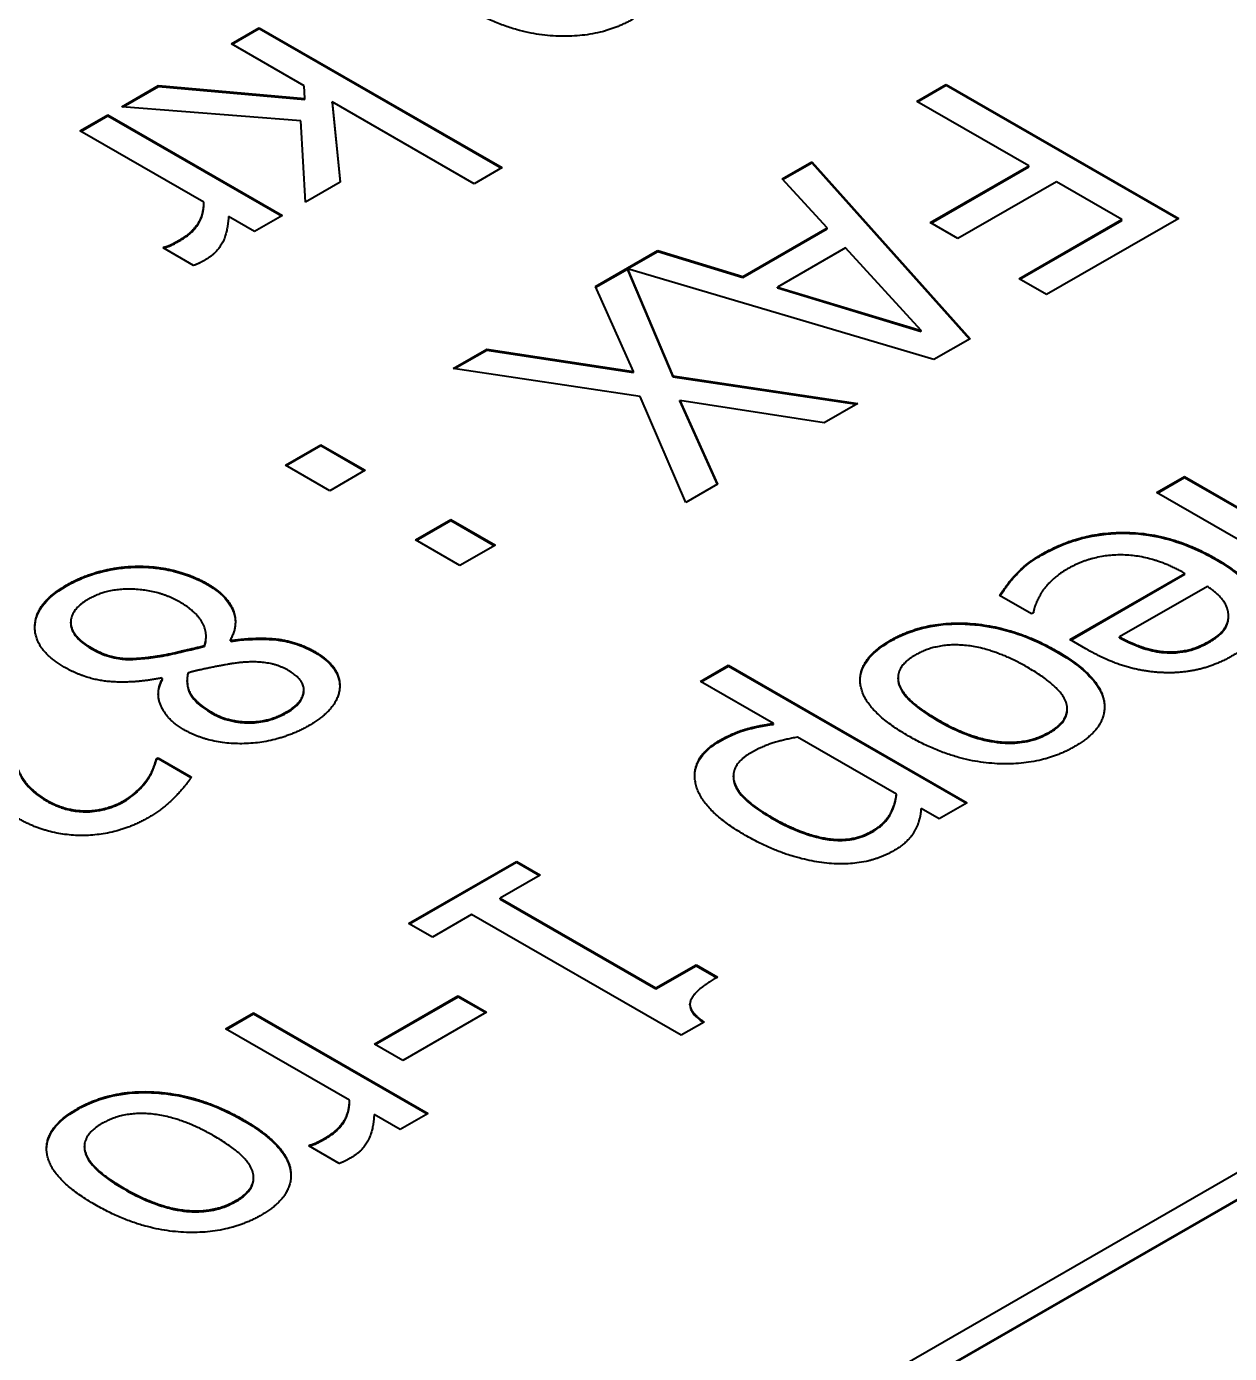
# Model space of a CAD drawing. Header units: millimetres. Extents: x 0 to 1682, y 0 to 1188.
# Drawn here: x 1430.428 to 1434.817, y 1064.711 to 1069.55 of the extents above; entities that cross this region are included whole.
import ezdxf

# ---------------------------------------------------------------- set-up
doc = ezdxf.new("R2010")
doc.units = ezdxf.units.MM
doc.header["$LTSCALE"] = 2
doc.layers.add('가시적인 것(ISO)', color=3, linetype='Continuous', lineweight=40)
doc.layers.add('가시적인 좁은 것(ISO)', color=3, linetype='Continuous', lineweight=35)

msp = doc.modelspace()

# ---------------------------------------------------------------- linework, layer by layer
at = {"layer": '가시적인 것(ISO)'}
for p, q in [((1431.1756, 1069.4873), (1431.2774, 1069.5459)), ((1431.1784, 1069.4857), (1431.2774, 1069.5427)), ((1431.2774, 1069.5459), (1432.1637, 1069.0355)), ((1431.2774, 1069.5427), (1431.2774, 1069.5459)), ((1431.2774, 1069.5427), (1432.1609, 1069.0339)), ((1431.4417, 1069.3341), (1431.1756, 1069.4873)), ((1430.7761, 1069.2573), (1430.9102, 1069.3345)), ((1430.7811, 1069.2569), (1430.9102, 1069.3312)), ((1430.9102, 1069.3345), (1431.4431, 1069.2874)), ((1430.9102, 1069.3312), (1430.9102, 1069.3345)), ((1430.9102, 1069.3312), (1431.4431, 1069.2841)), ((1431.4431, 1069.2874), (1431.4417, 1069.3341)), ((1433.6763, 1069.2772), (1433.7835, 1069.339)), ((1433.6791, 1069.2756), (1433.7835, 1069.3357)), ((1433.7835, 1069.339), (1434.6321, 1068.8503)), ((1433.7835, 1069.3357), (1433.7835, 1069.339)), ((1433.7835, 1069.3357), (1434.6292, 1068.8487)), ((1431.4431, 1069.2841), (1431.4431, 1069.2874)), ((1432.0619, 1068.9769), (1431.5435, 1069.2755)), ((1431.5435, 1069.2755), (1431.573, 1068.9829)), ((1431.5435, 1069.2722), (1431.5435, 1069.2755)), ((1431.5435, 1069.2722), (1431.5727, 1068.9827)), ((1434.0847, 1069.042), (1433.6763, 1069.2772)), ((1430.6234, 1069.1694), (1430.7252, 1069.228)), ((1430.6263, 1069.1677), (1430.7252, 1069.2247)), ((1430.7252, 1069.228), (1431.3619, 1068.8613)), ((1430.7252, 1069.2247), (1430.7252, 1069.228)), ((1430.7252, 1069.2247), (1431.3591, 1068.8597)), ((1431.4286, 1069.2062), (1430.7761, 1069.2573)), ((1431.0752, 1068.9092), (1430.6234, 1069.1694)), ((1431.4465, 1068.91), (1431.4286, 1069.2062)), ((1432.1637, 1069.0355), (1432.0619, 1068.9769)), ((1433.1846, 1068.9941), (1433.2933, 1069.0566)), ((1433.1866, 1068.9919), (1433.2933, 1069.0534)), ((1433.2933, 1069.0566), (1433.8702, 1068.4116)), ((1433.2933, 1069.0534), (1433.2933, 1069.0566)), ((1433.2933, 1069.0534), (1433.8682, 1068.4105)), ((1433.7251, 1068.8349), (1434.0847, 1069.042)), ((1433.7279, 1068.8333), (1434.0847, 1069.0387)), ((1434.0847, 1069.0387), (1434.0847, 1069.042)), ((1431.573, 1068.9829), (1431.4465, 1068.91)), ((1433.3489, 1068.8155), (1433.1846, 1068.9941)), ((1434.1851, 1068.9842), (1433.8255, 1068.7771)), ((1434.4244, 1068.8464), (1434.1851, 1068.9842)), ((1431.0752, 1068.9033), (1431.0752, 1068.9066)), ((1431.2602, 1068.8027), (1431.1653, 1068.8573)), ((1431.3619, 1068.8613), (1431.2602, 1068.8027)), ((1433.8255, 1068.7771), (1433.7251, 1068.8349)), ((1434.0489, 1068.6302), (1434.4244, 1068.8464)), ((1434.0518, 1068.6285), (1434.4244, 1068.8431)), ((1434.6321, 1068.8503), (1434.1493, 1068.5724)), ((1434.4244, 1068.8431), (1434.4244, 1068.8464)), ((1433.0409, 1068.6381), (1433.3489, 1068.8155)), ((1433.0409, 1068.6348), (1433.3489, 1068.8122)), ((1433.3489, 1068.8122), (1433.3489, 1068.8155)), ((1430.9267, 1068.7429), (1430.9322, 1068.7461)), ((1431.0381, 1068.6788), (1430.9267, 1068.7429)), ((1430.9295, 1068.7413), (1430.9322, 1068.7428)), ((1430.9322, 1068.7428), (1430.9322, 1068.7461)), ((1432.5039, 1068.6021), (1432.7308, 1068.7327)), ((1432.6211, 1068.6663), (1432.7308, 1068.7295)), ((1432.7308, 1068.7327), (1433.0409, 1068.6381)), ((1432.7308, 1068.7295), (1432.7308, 1068.7327)), ((1432.7308, 1068.7295), (1433.0409, 1068.6348)), ((1433.4156, 1068.743), (1433.1674, 1068.6001)), ((1433.6914, 1068.4417), (1433.4156, 1068.743)), ((1432.505, 1068.5995), (1432.6203, 1068.6658)), ((1432.6203, 1068.6665), (1432.7865, 1068.2762)), ((1433.7375, 1068.3352), (1432.6203, 1068.6665)), ((1432.6203, 1068.6665), (1432.6203, 1068.6633)), ((1432.6203, 1068.6633), (1432.7865, 1068.2729)), ((1433.0409, 1068.6348), (1433.0409, 1068.6381)), ((1432.6428, 1068.2916), (1432.5039, 1068.6021)), ((1433.1674, 1068.5968), (1433.1674, 1068.6001)), ((1433.1674, 1068.6001), (1433.6914, 1068.4417)), ((1433.1674, 1068.5968), (1433.6914, 1068.4384)), ((1434.1493, 1068.5724), (1434.0489, 1068.6302)), ((1433.6914, 1068.4384), (1433.6914, 1068.4417)), ((1433.8702, 1068.4116), (1433.7375, 1068.3352)), ((1431.9847, 1068.3031), (1432.1071, 1068.3736)), ((1431.9892, 1068.3024), (1432.1071, 1068.3703)), ((1432.1071, 1068.3736), (1432.6428, 1068.2916)), ((1432.1071, 1068.3703), (1432.1071, 1068.3736)), ((1432.1071, 1068.3703), (1432.6428, 1068.2884)), ((1432.6668, 1068.2009), (1431.9847, 1068.3031)), ((1432.6428, 1068.2884), (1432.6428, 1068.2916)), ((1432.7865, 1068.2762), (1433.4603, 1068.1756)), ((1432.7865, 1068.2729), (1432.7865, 1068.2762)), ((1432.7865, 1068.2729), (1433.4558, 1068.173)), ((1432.8332, 1067.8145), (1432.6668, 1068.2009)), ((1433.3379, 1068.1051), (1432.8119, 1068.1863)), ((1432.8119, 1068.1863), (1432.9488, 1067.881)), ((1432.8119, 1068.183), (1432.8119, 1068.1863)), ((1432.8119, 1068.183), (1432.9476, 1067.8803)), ((1433.4603, 1068.1756), (1433.3379, 1068.1051)), ((1431.3727, 1067.9507), (1431.502, 1068.0251)), ((1431.3756, 1067.9491), (1431.502, 1068.0219)), ((1431.502, 1068.0251), (1431.6643, 1067.9317)), ((1431.502, 1068.0219), (1431.502, 1068.0251)), ((1431.502, 1068.0219), (1431.6614, 1067.93)), ((1431.535, 1067.8572), (1431.3727, 1067.9507)), ((1431.6643, 1067.9317), (1431.535, 1067.8572)), ((1434.5508, 1067.8502), (1434.6526, 1067.9088)), ((1434.5536, 1067.8485), (1434.6526, 1067.9055)), ((1434.6526, 1067.9088), (1435.0156, 1067.6997)), ((1434.6526, 1067.9055), (1434.6526, 1067.9088)), ((1434.6526, 1067.9055), (1435.0156, 1067.6964)), ((1432.9488, 1067.881), (1432.8332, 1067.8145)), ((1434.9641, 1067.6122), (1434.5508, 1067.8502)), ((1431.8472, 1067.6775), (1431.9765, 1067.7519)), ((1431.85, 1067.6758), (1431.9765, 1067.7486)), ((1431.9765, 1067.7519), (1432.1387, 1067.6585)), ((1431.9765, 1067.7486), (1431.9765, 1067.7519)), ((1431.9765, 1067.7486), (1432.1359, 1067.6568)), ((1412.8548, 1052.7074), (1438.8763, 1067.6922)), ((1432.0095, 1067.584), (1431.8472, 1067.6775)), ((1432.1387, 1067.6585), (1432.0095, 1067.584)), ((1413.0245, 1052.7074), (1438.8763, 1067.5945)), ((1438.8763, 1067.5912), (1413.0273, 1052.7058)), ((1434.2345, 1067.314), (1434.6539, 1067.5556)), ((1434.2373, 1067.3124), (1434.6539, 1067.5523)), ((1434.6539, 1067.5523), (1434.6539, 1067.5556)), ((1434.0949, 1067.4079), (1433.978, 1067.4752)), ((1434.7358, 1067.5084), (1434.4153, 1067.3239)), ((1430.5898, 1067.3742), (1430.5898, 1067.3775)), ((1434.1011, 1067.4114), (1434.0949, 1067.4079)), ((1434.813, 1067.3968), (1434.813, 1067.4)), ((1431.0834, 1067.3228), (1431.0834, 1067.3261)), ((1431.0777, 1067.2889), (1431.0777, 1067.2922)), ((1431.1719, 1067.3132), (1431.1754, 1067.3112)), ((1431.1719, 1067.3099), (1431.1719, 1067.3132)), ((1431.1719, 1067.3099), (1431.1754, 1067.3079)), ((1431.1754, 1067.3079), (1431.1754, 1067.3112)), ((1434.2929, 1067.2804), (1434.2345, 1067.314)), ((1434.4153, 1067.3207), (1434.4153, 1067.3239)), ((1430.9065, 1067.2513), (1430.9065, 1067.2546)), ((1432.8868, 1067.162), (1432.9885, 1067.2206)), ((1432.8896, 1067.1603), (1432.9885, 1067.2173)), ((1432.9885, 1067.2206), (1433.8597, 1066.7189)), ((1432.9885, 1067.2173), (1432.9885, 1067.2206)), ((1432.9885, 1067.2173), (1433.8569, 1066.7172)), ((1430.9244, 1067.1722), (1430.9209, 1067.1742)), ((1430.9244, 1067.1689), (1430.9244, 1067.1722)), ((1431.0144, 1067.1619), (1431.0144, 1067.1651)), ((1431.44, 1067.1274), (1431.44, 1067.1307)), ((1433.1535, 1067.0083), (1432.8868, 1067.162)), ((1433.6075, 1067.1717), (1433.6075, 1067.175)), ((1434.2245, 1067.0579), (1434.2245, 1067.0612)), ((1433.1535, 1067.0051), (1433.1535, 1067.0083)), ((1433.6019, 1066.7502), (1433.2402, 1066.9584)), ((1430.9024, 1066.88), (1430.9086, 1066.8835)), ((1430.9024, 1066.8767), (1430.9086, 1066.8803)), ((1430.9024, 1066.8767), (1430.9024, 1066.88)), ((1430.9086, 1066.8835), (1431.0296, 1066.8138)), ((1430.9086, 1066.8803), (1430.9086, 1066.8835)), ((1430.9086, 1066.8803), (1431.0282, 1066.8114)), ((1433.0068, 1066.8136), (1433.0068, 1066.8168)), ((1433.6019, 1066.7469), (1433.6019, 1066.7502)), ((1433.758, 1066.6603), (1433.6913, 1066.6987)), ((1433.8597, 1066.7189), (1433.758, 1066.6603)), ((1431.8223, 1066.2789), (1432.2156, 1066.5054)), ((1431.8251, 1066.2773), (1432.2156, 1066.5022)), ((1432.2156, 1066.5054), (1432.3023, 1066.4555)), ((1432.2156, 1066.5022), (1432.2156, 1066.5054)), ((1432.2156, 1066.5022), (1432.2994, 1066.4539)), ((1432.3023, 1066.4555), (1432.1558, 1066.3712)), ((1432.1558, 1066.3712), (1432.7245, 1066.0437)), ((1432.1558, 1066.3679), (1432.1558, 1066.3712)), ((1432.1558, 1066.3679), (1432.7245, 1066.0405)), ((1432.052, 1066.3114), (1431.9089, 1066.229)), ((1432.8166, 1065.8711), (1432.052, 1066.3114)), ((1431.9089, 1066.229), (1431.8223, 1066.2789)), ((1432.7245, 1066.0437), (1432.8709, 1066.1281)), ((1432.7245, 1066.0405), (1432.8709, 1066.1248)), ((1432.8709, 1066.1281), (1432.9486, 1066.0833)), ((1432.8709, 1066.1248), (1432.8709, 1066.1281)), ((1432.8709, 1066.1248), (1432.9458, 1066.0817)), ((1432.7245, 1066.0405), (1432.7245, 1066.0437)), ((1431.6978, 1065.839), (1432.0032, 1066.0148)), ((1431.7007, 1065.8374), (1432.0032, 1066.0116)), ((1432.0032, 1066.0148), (1432.1063, 1065.9554)), ((1432.0032, 1066.0116), (1432.0032, 1066.0148)), ((1432.0032, 1066.0116), (1432.1035, 1065.9538)), ((1432.8483, 1065.9816), (1432.8483, 1065.9848)), ((1431.1546, 1065.8944), (1431.2564, 1065.9531)), ((1431.1575, 1065.8928), (1431.2564, 1065.9498)), ((1431.2564, 1065.9531), (1431.8931, 1065.5864)), ((1431.2564, 1065.9498), (1431.2564, 1065.9531)), ((1431.2564, 1065.9498), (1431.8903, 1065.5847)), ((1432.1063, 1065.9554), (1431.801, 1065.7796)), ((1431.6064, 1065.6343), (1431.1546, 1065.8944)), ((1432.9005, 1065.9194), (1432.8166, 1065.8711)), ((1431.801, 1065.7796), (1431.6978, 1065.839)), ((1431.6064, 1065.6284), (1431.6064, 1065.6317)), ((1431.7914, 1065.5278), (1431.6965, 1065.5824)), ((1431.8931, 1065.5864), (1431.7914, 1065.5278)), ((1430.6397, 1065.4627), (1430.6397, 1065.4659)), ((1431.4579, 1065.468), (1431.4634, 1065.4711)), ((1431.5693, 1065.4038), (1431.4579, 1065.468)), ((1431.4607, 1065.4663), (1431.4634, 1065.4679)), ((1431.4634, 1065.4679), (1431.4634, 1065.4711)), ((1431.2567, 1065.3489), (1431.2567, 1065.3522))]:
    msp.add_line(p, q, dxfattribs=at)
for points, degree in [([(1432.6416, 1069.5776), (1432.5192, 1069.5071), (1432.196, 1069.5238), (1432.0358, 1069.616)], 2), ([(1430.9913, 1068.7746), (1431.0326, 1068.7983), (1431.0759, 1068.8668), (1431.0752, 1068.9092)], 2), ([(1431.1653, 1068.8573), (1431.1618, 1068.7952), (1431.1213, 1068.7227), (1431.0828, 1068.7005)], 2), ([(1430.9322, 1068.7461), (1430.9466, 1068.7504), (1430.9734, 1068.7643), (1430.9913, 1068.7746)], 2), ([(1431.0828, 1068.7005), (1431.067, 1068.6914), (1431.0498, 1068.6831), (1431.0381, 1068.6788)], 2), ([(1434.1314, 1067.6253), (1434.2758, 1067.7084), (1434.6065, 1067.7017), (1434.7647, 1067.6106)], 2), ([(1434.0344, 1067.5488), (1434.055, 1067.571), (1434.0942, 1067.6039), (1434.1314, 1067.6253)], 2), ([(1434.6539, 1067.5556), (1434.5432, 1067.6193), (1434.3198, 1067.6261), (1434.2256, 1067.5718)], 2), ([(1430.573, 1067.5123), (1430.6328, 1067.5468), (1430.7697, 1067.582), (1430.8391, 1067.5816)], 2), ([(1430.8391, 1067.5816), (1430.9079, 1067.5816), (1431.0365, 1067.548), (1431.0894, 1067.5175)], 2), ([(1434.2256, 1067.5718), (1434.1925, 1067.5528), (1434.1437, 1067.5065), (1434.13, 1067.4843)], 2), ([(1434.7647, 1067.6106), (1434.9201, 1067.5211), (1434.9496, 1067.3259), (1434.8245, 1067.2538)], 2), ([(1433.978, 1067.4752), (1433.9883, 1067.4898), (1434.0193, 1067.533), (1434.0344, 1067.5488)], 2), ([(1430.5661, 1067.2138), (1430.4575, 1067.2763), (1430.4602, 1067.4474), (1430.573, 1067.5123)], 2), ([(1430.989, 1067.4502), (1430.912, 1067.4945), (1430.7229, 1067.5013), (1430.6562, 1067.4628)], 2), ([(1431.0894, 1067.5175), (1431.1582, 1067.4779), (1431.2036, 1067.371), (1431.1719, 1067.3132)], 2), ([(1434.13, 1067.4843), (1434.1162, 1067.4605), (1434.1025, 1067.4249), (1434.1011, 1067.4114)], 2), ([(1434.8128, 1067.4063), (1434.8107, 1067.4344), (1434.7729, 1067.4831), (1434.7358, 1067.5084)], 2), ([(1430.6562, 1067.4628), (1430.5881, 1067.4236), (1430.5916, 1067.3266), (1430.6658, 1067.2839)], 2), ([(1431.0777, 1067.2922), (1431.0922, 1067.3361), (1431.0475, 1067.4165), (1430.989, 1067.4502)], 2), ([(1433.5792, 1067.3112), (1433.705, 1067.3837), (1434.0303, 1067.3627), (1434.1857, 1067.2732)], 2), ([(1434.7426, 1067.3081), (1434.7832, 1067.3314), (1434.8148, 1067.379), (1434.8128, 1067.4063)], 2), ([(1430.6658, 1067.2839), (1430.7181, 1067.2538), (1430.8192, 1067.2407), (1430.9065, 1067.2546)], 2), ([(1430.9065, 1067.2546), (1430.9361, 1067.2589), (1431.0227, 1067.2795), (1431.0777, 1067.2922)], 2), ([(1431.0777, 1067.2889), (1431.0814, 1067.3002), (1431.0834, 1067.3115), (1431.0834, 1067.3228)], 3), ([(1431.1754, 1067.3112), (1431.2709, 1067.3243), (1431.4153, 1067.3076), (1431.48, 1067.2704)], 2), ([(1433.6459, 1066.9624), (1433.485, 1067.0551), (1433.4568, 1067.2408), (1433.5792, 1067.3112)], 2), ([(1434.0805, 1067.2127), (1433.9601, 1067.2819), (1433.7504, 1067.3037), (1433.6713, 1067.2582)], 2), ([(1434.5783, 1067.1936), (1434.5089, 1067.1956), (1434.3693, 1067.2364), (1434.2929, 1067.2804)], 2), ([(1434.4153, 1067.3239), (1434.46, 1067.2998), (1434.5405, 1067.2732), (1434.5776, 1067.2701)], 2), ([(1434.5776, 1067.2701), (1434.6196, 1067.2665), (1434.7014, 1067.2843), (1434.7426, 1067.3081)], 2), ([(1431.1843, 1067.2276), (1431.1582, 1067.2237), (1431.055, 1067.2031), (1431.0172, 1067.1924)], 2), ([(1431.3851, 1067.2007), (1431.3431, 1067.2249), (1431.2462, 1067.2363), (1431.1843, 1067.2276)], 2), ([(1431.48, 1067.2704), (1431.5756, 1067.2154), (1431.5659, 1067.0625), (1431.46, 1067.0015)], 2), ([(1433.6713, 1067.2582), (1433.5929, 1067.213), (1433.6287, 1067.0935), (1433.7511, 1067.023)], 2), ([(1434.1857, 1067.2732), (1434.3452, 1067.1814), (1434.3734, 1066.9941), (1434.2517, 1066.924)], 2), ([(1434.8245, 1067.2538), (1434.7681, 1067.2214), (1434.6471, 1067.1913), (1434.5783, 1067.1936)], 2), ([(1430.9209, 1067.1742), (1430.8164, 1067.1536), (1430.6445, 1067.1686), (1430.5661, 1067.2138)], 2), ([(1431.0172, 1067.1924), (1431.0076, 1067.1433), (1431.0543, 1067.0776), (1431.1059, 1067.0479)], 2), ([(1431.3768, 1067.0502), (1431.436, 1067.0843), (1431.4435, 1067.167), (1431.3851, 1067.2007)], 2), ([(1434.1595, 1066.977), (1434.2386, 1067.0226), (1434.2042, 1067.1414), (1434.0805, 1067.2127)], 2), ([(1431.0014, 1066.9861), (1430.9443, 1067.019), (1430.8962, 1067.1195), (1430.9244, 1067.1722)], 2), ([(1430.9092, 1067.1144), (1430.9095, 1067.1329), (1430.9148, 1067.1511), (1430.9244, 1067.1689)], 3), ([(1431.1059, 1067.0479), (1431.163, 1067.015), (1431.3122, 1067.013), (1431.3768, 1067.0502)], 2), ([(1430.3605, 1066.994), (1430.375, 1066.8796), (1430.4355, 1066.7671), (1430.5036, 1066.7279)], 2), ([(1431.46, 1067.0015), (1431.35, 1066.9382), (1431.0963, 1066.9314), (1431.0014, 1066.9861)], 2), ([(1432.9583, 1066.9473), (1433.003, 1066.9731), (1433.0944, 1067.0004), (1433.1535, 1067.0083)], 2), ([(1433.7511, 1067.023), (1433.8749, 1066.9517), (1434.0805, 1066.9315), (1434.1595, 1066.977)], 2), ([(1433.0511, 1066.6001), (1432.8916, 1066.6919), (1432.8476, 1066.8836), (1432.9583, 1066.9473)], 2), ([(1433.2402, 1066.9584), (1433.1804, 1066.947), (1433.1082, 1066.9228), (1433.0717, 1066.9018)], 2), ([(1434.2517, 1066.924), (1434.1293, 1066.8535), (1433.8061, 1066.8701), (1433.6459, 1066.9624)], 2), ([(1433.0717, 1066.9018), (1432.9926, 1066.8563), (1433.027, 1066.7351), (1433.1439, 1066.6678)], 2), ([(1430.8714, 1066.8083), (1430.8845, 1066.8269), (1430.8989, 1066.8669), (1430.9024, 1066.88)], 2), ([(1430.7827, 1066.7263), (1430.8116, 1066.743), (1430.8556, 1066.7857), (1430.8714, 1066.8083)], 2), ([(1431.0296, 1066.8138), (1431.0131, 1066.7845), (1430.9271, 1066.6962), (1430.8735, 1066.6653)], 2), ([(1433.5139, 1066.6163), (1433.5572, 1066.6413), (1433.5971, 1066.7109), (1433.6019, 1066.7502)], 2), ([(1430.5036, 1066.7279), (1430.5393, 1066.7073), (1430.6143, 1066.6887), (1430.65, 1066.6895)], 2), ([(1430.65, 1066.6895), (1430.6858, 1066.6903), (1430.7532, 1066.7093), (1430.7827, 1066.7263)], 2), ([(1433.6913, 1066.6987), (1433.6899, 1066.6559), (1433.6452, 1066.5747), (1433.5909, 1066.5435)], 2), ([(1430.8735, 1066.6653), (1430.7607, 1066.6004), (1430.507, 1066.5992), (1430.3997, 1066.661)], 2), ([(1433.1439, 1066.6678), (1433.2533, 1066.6048), (1433.4396, 1066.5735), (1433.5139, 1066.6163)], 2), ([(1433.5909, 1066.5435), (1433.4864, 1066.4833), (1433.1969, 1066.5161), (1433.0511, 1066.6001)], 2), ([(1432.9486, 1066.0833), (1432.8654, 1066.0354), (1432.8366, 1065.9618), (1432.9005, 1065.9194)], 2), ([(1430.6114, 1065.6022), (1430.7372, 1065.6747), (1431.0625, 1065.6537), (1431.2179, 1065.5642)], 2), ([(1431.5225, 1065.4997), (1431.5638, 1065.5234), (1431.6071, 1065.5919), (1431.6064, 1065.6343)], 2), ([(1430.6781, 1065.2534), (1430.5172, 1065.346), (1430.489, 1065.5317), (1430.6114, 1065.6022)], 2), ([(1431.1127, 1065.5036), (1430.9923, 1065.5729), (1430.7826, 1065.5947), (1430.7035, 1065.5492)], 2), ([(1431.6965, 1065.5824), (1431.693, 1065.5202), (1431.6525, 1065.4478), (1431.614, 1065.4256)], 2), ([(1430.7035, 1065.5492), (1430.6252, 1065.504), (1430.6609, 1065.3844), (1430.7833, 1065.3139)], 2), ([(1431.2179, 1065.5642), (1431.3774, 1065.4723), (1431.4056, 1065.285), (1431.2839, 1065.215)], 2), ([(1431.1918, 1065.268), (1431.2708, 1065.3135), (1431.2365, 1065.4323), (1431.1127, 1065.5036)], 2), ([(1431.4634, 1065.4711), (1431.4778, 1065.4755), (1431.5046, 1065.4894), (1431.5225, 1065.4997)], 2), ([(1431.614, 1065.4256), (1431.5981, 1065.4165), (1431.581, 1065.4082), (1431.5693, 1065.4038)], 2), ([(1430.7833, 1065.3139), (1430.9071, 1065.2427), (1431.1127, 1065.2225), (1431.1918, 1065.268)], 2), ([(1431.2839, 1065.215), (1431.1615, 1065.1445), (1430.8383, 1065.1611), (1430.6781, 1065.2534)], 2)]:
    msp.add_open_spline(points, degree=degree, dxfattribs=at)
for points, knots in [([(1430.9913, 1068.7713), (1431.0052, 1068.7793), (1431.0173, 1068.7881), (1431.0398, 1068.8089), (1431.0483, 1068.8199), (1431.0692, 1068.853), (1431.0752, 1068.8781), (1431.0752, 1068.9033)], [-0.05828388, -0.05828388, -0.05828388, -0.05828388, -0.0470529, -0.0470529, -0.03397152, -0.03397152, -0.00112876, -0.00112876, -0.00112876, -0.00112876]), ([(1430.9322, 1068.7428), (1430.9463, 1068.7471), (1430.9563, 1068.7521), (1430.9704, 1068.7594), (1430.9815, 1068.7657), (1430.9913, 1068.7713)], [-0.0141823, -0.0141823, -0.0141823, -0.0141823, -0.01041743, -0.01041743, 0, 0, 0, 0]), ([(1434.1314, 1067.622), (1434.1566, 1067.6366), (1434.184, 1067.6501), (1434.2404, 1067.6722), (1434.2689, 1067.6811), (1434.3435, 1067.6978), (1434.3895, 1067.7025), (1434.4743, 1067.7013), (1434.5244, 1067.6975), (1434.6518, 1067.6647), (1434.7123, 1067.6375), (1434.7647, 1067.6073)], [-0.25738, -0.25738, -0.25738, -0.25738, -0.2101741, -0.2101741, -0.167381, -0.167381, -0.1045278, -0.1045278, -0.0555574, -0.0555574, 0, 0, 0, 0]), ([(1434.0344, 1067.5456), (1434.0467, 1067.5588), (1434.0599, 1067.5718), (1434.0902, 1067.5973), (1434.112, 1067.6108), (1434.1314, 1067.622)], [-0.03994906, -0.03994906, -0.03994906, -0.03994906, -0.02053288, -0.02053288, 0, 0, 0, 0]), ([(1430.573, 1067.5091), (1430.5947, 1067.5216), (1430.6182, 1067.5329), (1430.6736, 1067.5543), (1430.6998, 1067.5612), (1430.7582, 1067.5741), (1430.798, 1067.5786), (1430.8391, 1067.5784)], [-0.06057937, -0.06057937, -0.06057937, -0.06057937, -0.04691584, -0.04691584, -0.03086619, -0.03086619, 0, 0, 0, 0]), ([(1430.8391, 1067.5784), (1430.8619, 1067.5784), (1430.8845, 1067.577), (1430.9364, 1067.5704), (1430.9591, 1067.565), (1431.0163, 1067.55), (1431.0552, 1067.5339), (1431.0894, 1067.5142)], [-0.055253, -0.055253, -0.055253, -0.055253, -0.04713074, -0.04713074, -0.03633603, -0.03633603, 0, 0, 0, 0]), ([(1434.7647, 1067.6073), (1434.7968, 1067.5888), (1434.8267, 1067.5688), (1434.8751, 1067.5277), (1434.8945, 1067.507), (1434.9303, 1067.4525), (1434.9361, 1067.4239), (1434.9364, 1067.4015)], [-0.14210217, -0.14210217, -0.14210217, -0.14210217, -0.1209944, -0.1209944, -0.10207716, -0.10207716, -0.07397148, -0.07397148, -0.07397148, -0.07397148]), ([(1433.9796, 1067.4742), (1433.9898, 1067.4886), (1434.0007, 1067.5039), (1434.0128, 1067.5206), (1434.0231, 1067.5337), (1434.0344, 1067.5456)], [-0.02367367, -0.02367367, -0.02367367, -0.02367367, -0.01762699, -0.01762699, 0, 0, 0, 0]), ([(1430.4589, 1067.3581), (1430.4589, 1067.3584), (1430.4589, 1067.3588), (1430.4594, 1067.3856), (1430.468, 1067.4112), (1430.5057, 1067.4635), (1430.5361, 1067.4878), (1430.573, 1067.5091)], [-0.07416833, -0.07416833, -0.07416833, -0.07416833, -0.07373594, -0.07373594, -0.03919898, -0.03919898, 0, 0, 0, 0]), ([(1431.0894, 1067.5142), (1431.1177, 1067.4979), (1431.1409, 1067.4794), (1431.1716, 1067.442), (1431.185, 1067.4195), (1431.1899, 1067.3875), (1431.1903, 1067.3824), (1431.1903, 1067.3774)], [-0.11622312, -0.11622312, -0.11622312, -0.11622312, -0.07193275, -0.07193275, -0.03671826, -0.03671826, -0.03009537, -0.03009537, -0.03009537, -0.03009537]), ([(1430.5898, 1067.3742), (1430.5898, 1067.3738), (1430.5898, 1067.3734), (1430.59, 1067.362), (1430.593, 1067.3469), (1430.6199, 1067.311), (1430.6413, 1067.2947), (1430.6658, 1067.2806)], [-0.05182603, -0.05182603, -0.05182603, -0.05182603, -0.0508983, -0.0508983, -0.02606569, -0.02606569, 0, 0, 0, 0]), ([(1434.7426, 1067.3048), (1434.7556, 1067.3122), (1434.7677, 1067.3203), (1434.7906, 1067.3398), (1434.7967, 1067.3483), (1434.809, 1067.3675), (1434.813, 1067.382), (1434.813, 1067.3968)], [-0.03522729, -0.03522729, -0.03522729, -0.03522729, -0.02935181, -0.02935181, -0.02212217, -0.02212217, -0.00272689, -0.00272689, -0.00272689, -0.00272689]), ([(1433.5792, 1067.308), (1433.5987, 1067.3192), (1433.6198, 1067.3295), (1433.664, 1067.3466), (1433.6866, 1067.3536), (1433.7511, 1067.3679), (1433.7931, 1067.3719), (1433.8769, 1067.3706), (1433.9301, 1067.366), (1434.0646, 1067.3315), (1434.1295, 1067.3023), (1434.1857, 1067.27)], [-0.2314011, -0.2314011, -0.2314011, -0.2314011, -0.1968434, -0.1968434, -0.1646481, -0.1646481, -0.1102897, -0.1102897, -0.0596216, -0.0596216, 0, 0, 0, 0]), ([(1430.6658, 1067.2806), (1430.685, 1067.2696), (1430.7069, 1067.2592), (1430.7548, 1067.2449), (1430.7741, 1067.2429), (1430.8233, 1067.2407), (1430.8641, 1067.2446), (1430.9065, 1067.2513)], [-0.06276564, -0.06276564, -0.06276564, -0.06276564, -0.04780755, -0.04780755, -0.03301806, -0.03301806, 0, 0, 0, 0]), ([(1430.9065, 1067.2513), (1430.9301, 1067.2548), (1430.957, 1067.2606), (1431.0121, 1067.2737), (1431.0449, 1067.2813), (1431.0777, 1067.2889)], [-0.04469666, -0.04469666, -0.04469666, -0.04469666, -0.02652761, -0.02652761, 0, 0, 0, 0]), ([(1431.1754, 1067.3079), (1431.2154, 1067.3134), (1431.2577, 1067.3168), (1431.3412, 1067.3146), (1431.3694, 1067.3091), (1431.4222, 1067.2961), (1431.4531, 1067.2826), (1431.48, 1067.2671)], [-0.05713159, -0.05713159, -0.05713159, -0.05713159, -0.04306073, -0.04306073, -0.0285692, -0.0285692, 0, 0, 0, 0]), ([(1433.4694, 1067.1652), (1433.4694, 1067.1652), (1433.4694, 1067.1652), (1433.4698, 1067.1902), (1433.478, 1067.2143), (1433.5141, 1067.2641), (1433.5436, 1067.2875), (1433.5792, 1067.308)], [-0.07029154, -0.07029154, -0.07029154, -0.07029154, -0.07026923, -0.07026923, -0.03775459, -0.03775459, 0, 0, 0, 0]), ([(1434.4153, 1067.3207), (1434.4482, 1067.3029), (1434.4798, 1067.2892), (1434.5319, 1067.2736), (1434.5543, 1067.2688), (1434.5776, 1067.2668)], [-0.04407769, -0.04407769, -0.04407769, -0.04407769, -0.01765231, -0.01765231, 0, 0, 0, 0]), ([(1434.5776, 1067.2668), (1434.5924, 1067.2655), (1434.6072, 1067.2654), (1434.6402, 1067.2679), (1434.6553, 1067.2708), (1434.6947, 1067.2803), (1434.7206, 1067.2921), (1434.7426, 1067.3048)], [-0.03904079, -0.03904079, -0.03904079, -0.03904079, -0.03201187, -0.03201187, -0.02341156, -0.02341156, 0, 0, 0, 0]), ([(1431.48, 1067.2671), (1431.5096, 1067.2501), (1431.5335, 1067.2306), (1431.5639, 1067.1879), (1431.5707, 1067.1666), (1431.571, 1067.1446)], [-0.12921529, -0.12921529, -0.12921529, -0.12921529, -0.09902146, -0.09902146, -0.07137623, -0.07137623, -0.07137623, -0.07137623]), ([(1434.1857, 1067.27), (1434.2184, 1067.2511), (1434.2492, 1067.2307), (1434.2986, 1067.1896), (1434.3186, 1067.1691), (1434.3558, 1067.1141), (1434.3606, 1067.0867), (1434.3608, 1067.0669)], [-0.13063328, -0.13063328, -0.13063328, -0.13063328, -0.1123019, -0.1123019, -0.09621194, -0.09621194, -0.07167785, -0.07167785, -0.07167785, -0.07167785]), ([(1431.0144, 1067.1619), (1431.0144, 1067.1559), (1431.0149, 1067.15), (1431.018, 1067.1314), (1431.0226, 1067.1189), (1431.0383, 1067.0968), (1431.0562, 1067.0732), (1431.1059, 1067.0446)], [-0.140312, -0.140312, -0.140312, -0.140312, -0.1125036, -0.1125036, -0.0527141, -0.0527141, 0, 0, 0, 0]), ([(1433.6075, 1067.1717), (1433.6075, 1067.1686), (1433.6077, 1067.1655), (1433.611, 1067.1409), (1433.6232, 1067.1218), (1433.6631, 1067.0757), (1433.7046, 1067.0465), (1433.7511, 1067.0197)], [-0.07846513, -0.07846513, -0.07846513, -0.07846513, -0.07477469, -0.07477469, -0.04926273, -0.04926273, 0, 0, 0, 0]), ([(1431.3768, 1067.047), (1431.3884, 1067.0536), (1431.399, 1067.0609), (1431.4165, 1067.076), (1431.4235, 1067.0837), (1431.4381, 1067.1063), (1431.44, 1067.1189), (1431.44, 1067.1274)], [-0.05867166, -0.05867166, -0.05867166, -0.05867166, -0.05189461, -0.05189461, -0.04562209, -0.04562209, -0.03456441, -0.03456441, -0.03456441, -0.03456441]), ([(1431.1059, 1067.0446), (1431.1169, 1067.0383), (1431.1288, 1067.0326), (1431.1541, 1067.0231), (1431.1671, 1067.0194), (1431.2068, 1067.0113), (1431.2292, 1067.0106), (1431.2652, 1067.0108), (1431.2863, 1067.0135), (1431.3331, 1067.0251), (1431.3565, 1067.0352), (1431.3768, 1067.047)], [-0.05989215, -0.05989215, -0.05989215, -0.05989215, -0.05404353, -0.05404353, -0.04852632, -0.04852632, -0.03817621, -0.03817621, -0.02161121, -0.02161121, 0, 0, 0, 0]), ([(1434.1595, 1066.9738), (1434.1723, 1066.9811), (1434.184, 1066.9892), (1434.2028, 1067.0061), (1434.2101, 1067.0148), (1434.2215, 1067.0351), (1434.2245, 1067.0464), (1434.2245, 1067.0579)], [-0.13544963, -0.13544963, -0.13544963, -0.13544963, -0.11875979, -0.11875979, -0.10326441, -0.10326441, -0.0846095, -0.0846095, -0.0846095, -0.0846095]), ([(1430.3605, 1066.9907), (1430.3759, 1066.8693), (1430.4014, 1066.8223), (1430.4397, 1066.7697), (1430.4673, 1066.7455), (1430.5036, 1066.7246)], [-0.07427586, -0.07427586, -0.07427586, -0.07427586, -0.03840956, -0.03840956, 0, 0, 0, 0]), ([(1432.9583, 1066.9441), (1432.9995, 1066.9678), (1433.0322, 1066.9785), (1433.0816, 1066.9933), (1433.1174, 1067.0002), (1433.1535, 1067.0051)], [-0.04174994, -0.04174994, -0.04174994, -0.04174994, -0.02781373, -0.02781373, 0, 0, 0, 0]), ([(1433.7511, 1067.0197), (1433.7801, 1067.003), (1433.8121, 1066.9866), (1433.8727, 1066.9619), (1433.9024, 1066.9519), (1433.9682, 1066.9379), (1433.9952, 1066.9365), (1434.0401, 1066.9366), (1434.0641, 1066.9393), (1434.1145, 1066.9515), (1434.1385, 1066.9617), (1434.1595, 1066.9738)], [-0.085957, -0.085957, -0.085957, -0.085957, -0.06934265, -0.06934265, -0.05592497, -0.05592497, -0.04101288, -0.04101288, -0.02228505, -0.02228505, 0, 0, 0, 0]), ([(1432.8659, 1066.817), (1432.8659, 1066.818), (1432.866, 1066.8189), (1432.8668, 1066.8424), (1432.874, 1066.8643), (1432.9049, 1066.9075), (1432.9286, 1066.927), (1432.9583, 1066.9441)], [-0.06203543, -0.06203543, -0.06203543, -0.06203543, -0.06087064, -0.06087064, -0.03143348, -0.03143348, 0, 0, 0, 0]), ([(1430.8714, 1066.805), (1430.8844, 1066.8235), (1430.8898, 1066.8384), (1430.8954, 1066.8539), (1430.8996, 1066.8662), (1430.9024, 1066.8767)], [-0.02081777, -0.02081777, -0.02081777, -0.02081777, -0.01379429, -0.01379429, 0, 0, 0, 0]), ([(1430.7827, 1066.7231), (1430.8104, 1066.739), (1430.8267, 1066.7544), (1430.8481, 1066.7752), (1430.8608, 1066.7898), (1430.8714, 1066.805)], [-0.03148889, -0.03148889, -0.03148889, -0.03148889, -0.02135379, -0.02135379, 0, 0, 0, 0]), ([(1433.0068, 1066.8136), (1433.0068, 1066.8107), (1433.0069, 1066.8079), (1433.01, 1066.7824), (1433.0224, 1066.7629), (1433.0616, 1066.7167), (1433.1022, 1066.6885), (1433.1439, 1066.6645)], [-0.06951505, -0.06951505, -0.06951505, -0.06951505, -0.06668763, -0.06668763, -0.04422001, -0.04422001, 0, 0, 0, 0]), ([(1433.5139, 1066.613), (1433.5282, 1066.6213), (1433.5408, 1066.6305), (1433.5621, 1066.6507), (1433.5706, 1066.6615), (1433.5825, 1066.6823), (1433.5971, 1066.708), (1433.6019, 1066.7469)], [-0.1715276, -0.1715276, -0.1715276, -0.1715276, -0.1117562, -0.1117562, -0.0508267, -0.0508267, 0, 0, 0, 0]), ([(1430.5036, 1066.7246), (1430.5169, 1066.7169), (1430.5315, 1066.7098), (1430.5559, 1066.7007), (1430.5714, 1066.6954), (1430.611, 1066.6877), (1430.6303, 1066.6858), (1430.65, 1066.6862)], [-0.06223784, -0.06223784, -0.06223784, -0.06223784, -0.03135472, -0.03135472, -0.014809, -0.014809, 0, 0, 0, 0]), ([(1430.65, 1066.6862), (1430.662, 1066.6865), (1430.6737, 1066.6875), (1430.7005, 1066.6915), (1430.7123, 1066.6945), (1430.7431, 1066.7032), (1430.7641, 1066.7123), (1430.7827, 1066.7231)], [-0.03025866, -0.03025866, -0.03025866, -0.03025866, -0.02572677, -0.02572677, -0.01975902, -0.01975902, 0, 0, 0, 0]), ([(1433.1439, 1066.6645), (1433.1742, 1066.6471), (1433.2076, 1066.6301), (1433.2709, 1066.6047), (1433.3019, 1066.5946), (1433.3536, 1066.5843), (1433.374, 1066.5817), (1433.4158, 1066.5818), (1433.4348, 1066.5841), (1433.4761, 1066.5942), (1433.4962, 1066.6029), (1433.5139, 1066.613)], [-0.1123021, -0.1123021, -0.1123021, -0.1123021, -0.0777525, -0.0777525, -0.0500389, -0.0500389, -0.0335925, -0.0335925, -0.0187046, -0.0187046, 0, 0, 0, 0]), ([(1432.8483, 1065.9816), (1432.8483, 1065.9724), (1432.8518, 1065.9635), (1432.8666, 1065.9415), (1432.8816, 1065.9289), (1432.8979, 1065.9179)], [-0.03170663, -0.03170663, -0.03170663, -0.03170663, -0.01978743, -0.01978743, -0.00100409, -0.00100409, -0.00100409, -0.00100409]), ([(1430.6114, 1065.5989), (1430.6309, 1065.6102), (1430.652, 1065.6205), (1430.6962, 1065.6376), (1430.7188, 1065.6445), (1430.7833, 1065.6589), (1430.8253, 1065.6628), (1430.9091, 1065.6615), (1430.9624, 1065.6569), (1431.0969, 1065.6225), (1431.1617, 1065.5933), (1431.2179, 1065.5609)], [-0.2314011, -0.2314011, -0.2314011, -0.2314011, -0.1968434, -0.1968434, -0.1646481, -0.1646481, -0.1102897, -0.1102897, -0.0596216, -0.0596216, 0, 0, 0, 0]), ([(1430.5017, 1065.4562), (1430.5017, 1065.4562), (1430.5017, 1065.4562), (1430.502, 1065.4812), (1430.5102, 1065.5053), (1430.5463, 1065.5551), (1430.5758, 1065.5784), (1430.6114, 1065.5989)], [-0.07029154, -0.07029154, -0.07029154, -0.07029154, -0.07026923, -0.07026923, -0.03775459, -0.03775459, 0, 0, 0, 0]), ([(1431.5225, 1065.4964), (1431.5364, 1065.5044), (1431.5485, 1065.5132), (1431.571, 1065.5339), (1431.5795, 1065.545), (1431.6004, 1065.5781), (1431.6064, 1065.6032), (1431.6064, 1065.6284)], [-0.05828388, -0.05828388, -0.05828388, -0.05828388, -0.0470529, -0.0470529, -0.03397152, -0.03397152, -0.00112876, -0.00112876, -0.00112876, -0.00112876]), ([(1431.2179, 1065.5609), (1431.2506, 1065.5421), (1431.2814, 1065.5217), (1431.3308, 1065.4806), (1431.3508, 1065.46), (1431.3881, 1065.405), (1431.3928, 1065.3777), (1431.393, 1065.3579)], [-0.13063328, -0.13063328, -0.13063328, -0.13063328, -0.1123019, -0.1123019, -0.09621194, -0.09621194, -0.07167785, -0.07167785, -0.07167785, -0.07167785]), ([(1431.4634, 1065.4679), (1431.4775, 1065.4721), (1431.4875, 1065.4772), (1431.5016, 1065.4845), (1431.5127, 1065.4907), (1431.5225, 1065.4964)], [-0.0141823, -0.0141823, -0.0141823, -0.0141823, -0.01041743, -0.01041743, 0, 0, 0, 0]), ([(1430.6397, 1065.4627), (1430.6397, 1065.4596), (1430.6399, 1065.4565), (1430.6432, 1065.4318), (1430.6554, 1065.4127), (1430.6953, 1065.3667), (1430.7369, 1065.3374), (1430.7833, 1065.3107)], [-0.07846513, -0.07846513, -0.07846513, -0.07846513, -0.07477469, -0.07477469, -0.04926273, -0.04926273, 0, 0, 0, 0]), ([(1431.1918, 1065.2647), (1431.2046, 1065.2721), (1431.2162, 1065.2802), (1431.235, 1065.2971), (1431.2423, 1065.3058), (1431.2538, 1065.3261), (1431.2567, 1065.3374), (1431.2567, 1065.3489)], [-0.13544963, -0.13544963, -0.13544963, -0.13544963, -0.11875979, -0.11875979, -0.10326441, -0.10326441, -0.0846095, -0.0846095, -0.0846095, -0.0846095]), ([(1430.7833, 1065.3107), (1430.8124, 1065.2939), (1430.8443, 1065.2776), (1430.9049, 1065.2529), (1430.9346, 1065.2429), (1431.0004, 1065.2288), (1431.0274, 1065.2274), (1431.0723, 1065.2275), (1431.0963, 1065.2303), (1431.1468, 1065.2425), (1431.1707, 1065.2526), (1431.1918, 1065.2647)], [-0.085957, -0.085957, -0.085957, -0.085957, -0.06934265, -0.06934265, -0.05592497, -0.05592497, -0.04101288, -0.04101288, -0.02228505, -0.02228505, 0, 0, 0, 0])]:
    msp.add_open_spline(points, degree=3, knots=knots, dxfattribs=at)
at = {"layer": '가시적인 좁은 것(ISO)'}
for p, q in [((1430.9913, 1068.7713), (1430.9913, 1068.7746)), ((1434.1314, 1067.622), (1434.1314, 1067.6253)), ((1430.8391, 1067.5784), (1430.8391, 1067.5816)), ((1434.7647, 1067.6073), (1434.7647, 1067.6106)), ((1434.0344, 1067.5456), (1434.0344, 1067.5488)), ((1430.573, 1067.5091), (1430.573, 1067.5123)), ((1431.0894, 1067.5142), (1431.0894, 1067.5175)), ((1430.6658, 1067.2806), (1430.6658, 1067.2839)), ((1433.5792, 1067.308), (1433.5792, 1067.3112)), ((1434.7426, 1067.3048), (1434.7426, 1067.3081)), ((1431.48, 1067.2671), (1431.48, 1067.2704)), ((1434.1857, 1067.27), (1434.1857, 1067.2732)), ((1434.5776, 1067.2668), (1434.5776, 1067.2701)), ((1431.1059, 1067.0446), (1431.1059, 1067.0479)), ((1431.3768, 1067.047), (1431.3768, 1067.0502)), ((1433.7511, 1067.0197), (1433.7511, 1067.023)), ((1432.9583, 1066.9441), (1432.9583, 1066.9473)), ((1434.1595, 1066.9738), (1434.1595, 1066.977)), ((1430.8714, 1066.805), (1430.8714, 1066.8083)), ((1430.5036, 1066.7246), (1430.5036, 1066.7279)), ((1430.7827, 1066.7231), (1430.7827, 1066.7263)), ((1430.65, 1066.6862), (1430.65, 1066.6895)), ((1433.1439, 1066.6645), (1433.1439, 1066.6678)), ((1433.5139, 1066.613), (1433.5139, 1066.6163)), ((1430.6114, 1065.5989), (1430.6114, 1065.6022)), ((1431.2179, 1065.5609), (1431.2179, 1065.5642)), ((1431.5225, 1065.4964), (1431.5225, 1065.4997)), ((1430.7833, 1065.3107), (1430.7833, 1065.3139)), ((1431.1918, 1065.2647), (1431.1918, 1065.268))]:
    msp.add_line(p, q, dxfattribs=at)

doc.saveas('drawing.dxf')
